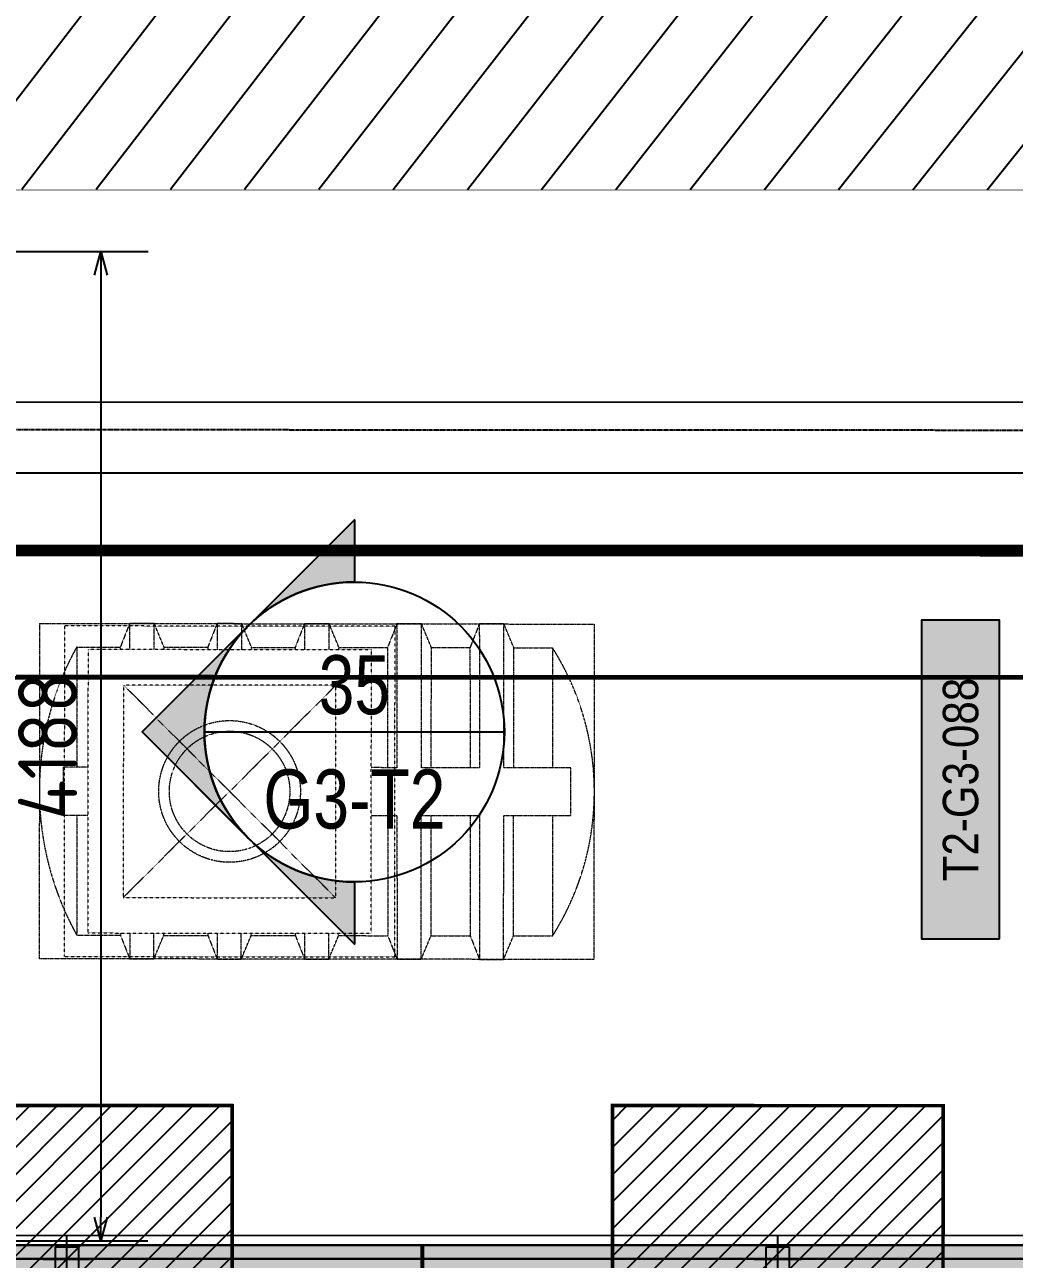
# Model space of a CAD drawing. Header units: centimetres. Extents: x -6122352 to 7132207, y -1694241 to 1947892.
# Drawn here: x 118061 to 122251, y -108471 to -103244 of the extents above; entities that cross this region are included whole.
import ezdxf
from ezdxf.enums import TextEntityAlignment as Align
from ezdxf.xclip import XClip

# ---------------------------------------------------------------- set-up
doc = ezdxf.new("R2010")
doc.units = ezdxf.units.CM
doc.header["$MEASUREMENT"] = 0
doc.header["$XCLIPFRAME"] = 2
doc.header["$PDMODE"] = 66
doc.header["$PDSIZE"] = 100
for name, pattern in [('DASHED2', [0.375, 0.25, -0.125]), ('HIDDEN', [0.375, 0.25, -0.125]), ('XR-AR-END-SETTING OUT PLAN$0$23261-XR-AR-SI-GF$0$HIDDEN', [0.375, 0.25, -0.125])]:
    doc.linetypes.add(name, pattern=pattern)
for name, color, linetype in [('00-MI-DIM', 7, 'Continuous'), ('23585-XR-AR-BOUNDARY WALLS AND SETBACKS$0$setback', 7, 'XR-AR-END-SETTING OUT PLAN$0$23261-XR-AR-SI-GF$0$HIDDEN'), ('@MI-FOOTINGS', 7, 'Continuous'), ('@MI-REF LAYER', 7, 'Continuous'), ('@MI-TYPE-02', 6, 'Continuous'), ('B_TH_4', 7, 'Continuous'), ('PANEL-TAGS', 7, 'Continuous'), ('VD-WS-WATER TANK', 7, 'Continuous'), ('XR-AR-MID-SETTING OUT FOR MASTER$0$23585-XR-AR-MID-GROUND FLOOR$0$A-Flor-Strs', 1, 'Continuous')]:
    doc.layers.add(name, color=color, linetype=linetype)
doc.layers.add('08-Compound Wall-2', color=6, linetype='Continuous', lineweight=25, true_color=0xff00ff)
for name, color, linetype, lineweight in [('23585-XR-AR-DAMAC PLOT LIMITS$0$1-Mid units', 41, 'Continuous', 5), ('@ Foundations', 4, 'DASHED2', 50), ('A-ANNO-TEXT', 3, 'Continuous', 25), ('XR-AR-MID-SETTING OUT FOR MASTER$0$23585-XR-AR-MID-GROUND FLOOR$0$$A-GLAZ-WNDO', 232, 'Continuous', 9), ('XR-AR-MID-SETTING OUT FOR MASTER$0$23585-XR-AR-MID-GROUND FLOOR$0$A-GLAZ-SILL', 8, 'Continuous', 5), ('XR-AR-MID-SETTING OUT FOR MASTER$0$23585-XR-AR-MID-GROUND FLOOR$0$A-GLAZ-WNDO', 232, 'Continuous', 9)]:
    doc.layers.add(name, color=color, linetype=linetype, lineweight=lineweight)
doc.styles.add('Arial Narrow', font='ARIALN.TTF', dxfattribs={"width": 0.95, "height": 500})
doc.styles.add('PANELTAG_STYLE', font='arial.ttf')
doc.styles.add('Schueco-BEMSTIL', font='isocpeur.ttf', dxfattribs={"width": 0.9})
doc.dimstyles.new('MI- JWC-TXT-2.5 MM', dxfattribs={"dimscale": 1.5, "dimtxt": 2.5, "dimasz": 1, "dimexe": 2, "dimexo": 1, "dimgap": 1, "dimtad": 1, "dimdec": 0, "dimdsep": 46, "dimtxsty": 'Schueco-BEMSTIL', "dimblk": 'OPEN30', "dimcen": 0, "dimdle": 2, "dimclrd": 140, "dimclre": 8, "dimclrt": 40, "dimadec": 0, "dimazin": 2, "dimtfac": 1, "dimtdec": 0, "dimtix": 1, "dimtmove": 2, "dimatfit": 3, "dimldrblk": 'OPEN', "dimfxl": 2, "dimlwd": -1, "dimlwe": -1, "dimarcsym": 0})

# ---------------------------------------------------------------- blocks, each defined once
blk = doc.blocks.new('23585-XR-AR-BOUNDARY WALLS AND SETBACKS')
at = {"layer": '08-Compound Wall-2'}
blk.add_lwpolyline([(496514.6252557298, 2768906.002830742), (496532.2463287459, 2768889.856587013), (496534.3067708811, 2768892.105257509), (496538.3601700577, 2768896.529056611), (496542.4137756815, 2768900.952862748), (496546.4671700585, 2768905.376656611), (496550.520570064, 2768909.800456605), (496554.5739700577, 2768914.224256611), (496560.6192522304, 2768920.821795322), (496542.9971857687, 2768936.967041038)], dxfattribs=at)
at = {"layer": '23585-XR-AR-BOUNDARY WALLS AND SETBACKS$0$setback', "ltscale": 40, "const_width": 0.05}
blk.add_lwpolyline([(496532.0673623674, 2768893.95391039), (496532.1686264705, 2768894.064425312), (496536.2220017799, 2768898.488198366), (496540.2756266847, 2768902.912025546), (496544.3290017809, 2768907.335798366), (496548.382401789, 2768911.759598364), (496552.4358017773, 2768916.183398364), (496556.5893923498, 2768920.716433185), (496542.2115776765, 2768933.889312271), (496538.0586421989, 2768929.356943275), (496534.0052491076, 2768924.933150815), (496529.9518491079, 2768920.509350816), (496525.8982013824, 2768916.085698731), (496521.844849108, 2768911.661950815), (496517.6903034673, 2768907.127653947), (496532.0673623674, 2768893.95391039)], dxfattribs=at)
blk = doc.blocks.new('A$C9d9485f6')
at = {"layer": 'A-ANNO-TEXT', "rotation": 312.4881850805905}
blk.add_blockref('23585-XR-AR-BOUNDARY WALLS AND SETBACKS', (-2377088.534775567, -1504219.252137818), dxfattribs=at)
blk = doc.blocks.new('23585-XR-AR-DAMAC PLOT LIMITS')
at = {"layer": '23585-XR-AR-DAMAC PLOT LIMITS$0$1-Mid units', "color": 251, "true_color": 0x636466}
for points in [[(496550.5943, 2768909.732899999), (496532.8992999997, 2768925.9465), (496536.9527000003, 2768930.370300001), (496554.6476999996, 2768914.1567)], [(496550.5943, 2768909.732899999), (496554.6476999996, 2768914.1567), (496572.3428999996, 2768897.9429), (496568.2895, 2768893.519099999)]]:
    blk.add_lwpolyline(points, close=True, dxfattribs=at)
blk = doc.blocks.new('A$Cf093b529')
at = {"layer": 'A-ANNO-TEXT'}
blk.add_blockref('23585-XR-AR-DAMAC PLOT LIMITS', (-495391.9901121984, -2768603.441896566), dxfattribs=at)
blk = doc.blocks.new('XR-AR-MID-SETTING OUT FOR MASTER$0$23585-XR-AR-MID-GROUND FLOOR$0$945-4P-1-101-GROUND FLOOR PLAN$0$XR-MIDDLE-GROUND FLOOR PLAN$0$A$C446944C1')
at = {"layer": 'XR-AR-MID-SETTING OUT FOR MASTER$0$23585-XR-AR-MID-GROUND FLOOR$0$A-GLAZ-SILL', "color": 252}
blk.add_line((-2.733431756496429e-07, -4.737777635455132e-05), (5.199999726377428, -4.737754352390766e-05), dxfattribs=at)
for points in [[(2.208076124545187, -0.02284434624016285), (2.208076124545187, -0.1242443462833762), (2.093846930889413, -0.07354434626176953), (2.208076124545187, -0.02284434624016285)], [(2.991923328721896, -0.02284434624016285), (2.991923328721896, -0.1242443462833762), (3.106152522144839, -0.07354434579610825), (2.991923328721896, -0.02284434624016285)]]:
    blk.add_lwpolyline(points, dxfattribs=at)
at = {"layer": 'XR-AR-MID-SETTING OUT FOR MASTER$0$23585-XR-AR-MID-GROUND FLOOR$0$A-GLAZ-WNDO', "color": 252}
for p, q in [((5.199999726610258, 0.2499526219908148), (-2.735760062932968e-07, 0.2499526222236454)), ((-2.735760062932968e-07, 0.2499526222236454), (-2.733431756496429e-07, -4.737777635455132e-05)), ((0.04999972670339048, 0.0999526223167777), (0.04999972647055984, 0.2499526219908148)), ((1.284999726805836, 0.2499526222236454), (1.284999726805836, 0.09995262185111642)), ((1.334999726619571, 0.09995262208394706), (1.334999726619571, 0.2499526222236454)), ((3.864999726880342, 0.0999526223167777), (3.864999726880342, 0.2499526224564761)), ((3.914999726694077, 0.2499526222236454), (3.914999726694077, 0.09995262185111642)), ((5.149999726563692, 0.09995262254960835), (5.149999726796523, 0.2499526222236454)), ((5.199999726610258, 0.2499526219908148), (5.199999726377428, -4.737754352390766e-05)), ((-2.733431756496429e-07, 0.09995262208394706), (2.599999726517126, 0.09995262185111642)), ((5.199999726610258, 0.0999526223167777), (2.599999726517126, 0.09995262185111642))]:
    blk.add_line(p, q, dxfattribs=at)
for points in [[(1.284999726805836, 0.1999526221770793), (0.04999972647055984, 0.1999526226427406)], [(3.914999726694077, 0.1999526221770793), (5.149999726796523, 0.1999526219442487)]]:
    blk.add_lwpolyline(points, dxfattribs=at)
for points in [[(1.224999726749957, 0.03995262226089835), (1.304999726824462, 0.03995262226089835), (1.304999726824462, 0.08995262207463384), (1.224999726517126, 0.08995262230746448)], [(2.51999972644262, 0.03995262226089835), (1.304999726824462, 0.03995262226089835), (1.304999726824462, 0.08995262207463384), (2.519999726675451, 0.08995262207463384)], [(2.599999726517126, 0.03995262226089835), (2.51999972644262, 0.03995262226089835), (2.519999726675451, 0.08995262207463384), (2.599999726517126, 0.08995262254029512)], [(2.599999726517126, 0.03995262226089835), (2.679999726591632, 0.03995262202806771), (2.679999726591632, 0.08995262254029512), (2.599999726517126, 0.08995262254029512)], [(2.679999726591632, 0.03995262202806771), (3.89499972644262, 0.039952622493729), (3.894999726675451, 0.08995262207463384), (2.679999726591632, 0.08995262254029512)], [(3.974999726749957, 0.039952622493729), (3.89499972644262, 0.039952622493729), (3.894999726675451, 0.08995262207463384), (3.974999726749957, 0.08995262230746448)]]:
    blk.add_lwpolyline(points, close=True, dxfattribs=at)
blk = doc.blocks.new('XR-AR-MID-SETTING OUT FOR MASTER')
at = {"layer": 'XR-AR-MID-SETTING OUT FOR MASTER$0$23585-XR-AR-MID-GROUND FLOOR$0$A-Flor-Strs', "color": 8}
for p, q in [((60.05534254956096, 20672.92354680672), (5940.045863168596, 20672.65234583314)), ((60.04151019822535, 20372.92400187173), (5940.031380742199, 20372.65280095958))]:
    blk.add_line(p, q, dxfattribs=at)
at = {"layer": 'XR-AR-MID-SETTING OUT FOR MASTER$0$23585-XR-AR-MID-GROUND FLOOR$0$$A-GLAZ-WNDO', "color": 8, "xscale": -1000, "yscale": 1000, "zscale": 1000}
blk.add_blockref('XR-AR-MID-SETTING OUT FOR MASTER$0$23585-XR-AR-MID-GROUND FLOOR$0$945-4P-1-101-GROUND FLOOR PLAN$0$XR-MIDDLE-GROUND FLOOR PLAN$0$A$C446944C1', (5600.000170022249, 19222.70166015625), dxfattribs=at)
blk = doc.blocks.new('MID UNIT')
at = {"xscale": 0.001, "yscale": 0.001, "zscale": 0.001}
blk.add_blockref('XR-AR-MID-SETTING OUT FOR MASTER', (0, 0), dxfattribs=at)
blk = doc.blocks.new('TH_4')
blk.add_blockref('MID UNIT', (495802.3053798428, 2769130.514097063))
blk = doc.blocks.new('A$C780da55d')
at = {"layer": 'B_TH_4', "xscale": 1.000039159572381, "yscale": 1.000039159572381, "zscale": 1.000039159572381}
blk.add_blockref('TH_4', (-495814.0704651335, -2769239.302089663), dxfattribs=at)
blk = doc.blocks.new('23585-XR-AR-MALDIVE-2$0$TH_4')
blk.add_blockref('A$C780da55d', (495794.655359471, 2769130.864096801))
at = {"layer": '@ Foundations', "linetype": 'DASHED2', "ltscale": 0.25}
blk.add_lwpolyline([(495800.9554024774, 2769144.30675929), (495803.6554024774, 2769144.30675929), (495803.6554024774, 2769149.65675929), (495800.9554024774, 2769149.65675929)], close=True, dxfattribs=at)
blk = doc.blocks.new('WT')
at = {"layer": 'VD-WS-WATER TANK', "color": 8, "linetype": 'HIDDEN', "lineweight": 5}
for p, q in [((-1544.628465470625, 709.6584162400104), (-1544.628465470625, -710.3415837597568)), ((-1544.628465470625, 709.6584162400104), (805.3742911103182, 709.6584162400104)), ((805.3742911103182, -710.3415837599896), (805.3742911103182, 709.6584162400104)), ((-1205.197479922557, 610), (-1368.584841941483, 609.6917219583411)), ((-1367.616602353984, 100.7170481621288), (-1368.584841941483, 609.6917219583411)), ((-853.8209368987009, 609.9999999995343), (-1019.529137560632, 609.6873430171981)), ((-462.4613206691574, 609.9999999997672), (-670.4740313610528, 609.9999999997672)), ((-92.2536644951906, 609.9999999997672), (-279.1144151315093, 609.9999999997672)), ((277.9539916787762, 609.9999999997672), (91.09390626149252, 609.6474338008557)), ((645.8408009468112, 609.9999999997672), (461.3015541732311, 609.6518127417658)), ((646.8096269820817, 100.7170481618959), (645.8408009468112, 609.9999999997672)), ((-1366.263995035551, -610.3082780416589), (-1367.232107905904, -101.4002156818751)), ((648.161647852743, -610.0000000002328), (647.1941214301623, -101.4002156816423)), ((-1202.876633016858, -610.0000000002328), (-1366.263995035551, -610.3082780416589)), ((-853.8209368984681, -610.0000000002328), (-1017.208298916928, -610.3082780416589)), ((-462.4613206691574, -610), (-668.1531844553538, -610)), ((-92.2536644951906, -610.0000000002328), (-276.7935682260431, -610.0000000002328)), ((277.9539916787762, -610.0000000002328), (93.4147449049633, -610.3481872582342)), ((648.161647852743, -610.0000000002328), (463.6224010786973, -610.3481872582342)), ((805.3742911103182, -710.3415837599896), (-1544.628465470625, -710.3415837597568))]:
    blk.add_line(p, q, dxfattribs=at)
at = {"layer": 'VD-WS-WATER TANK', "color": 8, "linetype": 'HIDDEN', "lineweight": 5, "ltscale": 0.2}
for p, q in [((-450.0018297319766, 450.0018297312781, 1.058825682041061), (449.9999999995343, -449.9999999997672, -1)), ((449.9999999995343, 449.9999999993015), (-450.0000000004657, -450.0000000002328, 1.000000000007276))]:
    blk.add_line(p, q, dxfattribs=at)
at = {"layer": 'VD-WS-WATER TANK', "color": 8, "linetype": 'HIDDEN', "lineweight": 5}
for points in [[(-1057.987290713005, 100.7170481625944), (-1058.984124873765, 709.6584162407089), (-1161.101388717303, 709.6584162407089), (-1202.876633016625, 610.0000000006985), (-1202.876633016858, 100.7170481625944)], [(-1161.101388717303, 709.6584162407089), (-1161.10138871707, 100.7170481625944)], [(-1018.560901444405, 100.7170481623616), (-1019.529727479443, 610.0000000004657), (-1058.984124873765, 709.6584162407089)], [(-708.9315945943817, 100.7170481623616), (-709.928428754909, 709.6584162404761), (-812.04569259868, 709.6584162404761), (-853.8209368987009, 610.0000000002328), (-853.8209368982352, 100.7170481628273)], [(-812.04569259868, 709.6584162404761), (-812.04569259868, 100.7170481623616)], [(-669.5052053260151, 100.7170481623616), (-670.4740313610528, 610.0000000002328), (-709.928428754909, 709.6584162404761)], [(-318.3893022132106, 599.9999999993015), (-318.5688125255983, 709.6584162404761), (-420.6860763693694, 709.6584162404761), (-462.4613206691574, 610.0000000004657), (-462.4613206691574, 599.9999999997672)], [(-420.6860763693694, 709.6584162404761), (-420.6860763693694, 599.9999999997672)], [(-279.0953917962033, 599.9999999997672), (-279.1144151315093, 610.0000000004657), (-318.5688125255983, 709.6584162404761)], [(51.81901098834351, 599.9999999995343), (51.63884364836849, 709.6584162402432), (-50.47842019540258, 709.6584162407089), (-92.25366449495777, 610), (-92.2536644951906, 600)], [(-50.47842019540258, 709.6584162407089), (-50.47842019563541, 599.9999999997672)], [(91.11226437753066, 599.9999999995343), (91.09324104245752, 610.0000000002328), (51.63884364836849, 709.6584162402432)], [(422.026010134723, 599.9999999997672), (421.8464998223353, 709.6584162404761), (319.7292359783314, 709.6584162407089), (277.9539916787762, 610.0000000002328), (277.9539916787762, 599.9999999995343)], [(319.7292359783314, 709.6584162407089), (319.7292359785642, 600.0000000002328)], [(461.3199205512647, 600), (461.3008972161915, 610), (421.8464998223353, 709.6584162404761)], [(-1161.10138871707, 100.7170481625944), (-1444.626510607777, 100.7170481625944), (-1444.626510607777, -101.4002156811766), (-1161.10138871707, -101.4002156814095)], [(-812.04569259868, 100.7170481623616), (-1057.987290713005, 100.7170481625944)], [(-600.0000000002328, 100.7170481623616), (-708.9315945943817, 100.7170481623616)], [(599.9999999997672, -101.4002156811766), (705.3734893924557, -101.4002156811766), (705.3734893924557, 100.7170481625944), (599.9999999997672, 100.7170481625944)], [(-1202.876633016858, -101.4002156814095), (-1202.876633016858, -609.9999999995343), (-1161.101388717303, -710.3415837595239), (-1056.663277968066, -710.3415837592911), (-1017.208880573744, -610), (-1018.176406996092, -101.4002156811766)], [(-1161.10138871707, -101.4002156814095), (-1161.101388717303, -710.3415837595239)], [(-1056.663277968066, -710.3415837592911), (-1057.659002496395, -101.4002156809438)], [(-1057.659002496395, -101.4002156809438), (-812.0456925984472, -101.4002156811766)], [(-853.8209368984681, -101.4002156809438), (-853.8209368984681, -609.9999999995343), (-812.04569259868, -710.3415837595239), (-707.6075818496756, -710.3415837595239), (-668.1531844551209, -610), (-669.1207108779345, -101.4002156809438)], [(-812.0456925984472, -101.4002156811766), (-812.04569259868, -710.3415837595239)], [(-707.6075818496756, -710.3415837595239), (-708.6033063777722, -101.4002156809438)], [(-708.6033063777722, -101.4002156809438), (-600.0000000006985, -101.4002156814095)], [(-462.4613206689246, -600.0000000002328), (-462.4613206689246, -609.9999999997672), (-420.6860763693694, -710.3415837595239), (-316.2479656198993, -710.3415837590583), (-276.7935682255775, -609.9999999997672), (-276.8125915611163, -600.0000000002328)], [(-420.6860763693694, -600.0000000004657), (-420.6860763693694, -710.3415837595239)], [(-316.2479656198993, -710.3415837590583), (-316.428393206792, -600)], [(-92.25366449495777, -600.0000000004657), (-92.25366449495777, -609.9999999997672), (-50.47842019516975, -710.3415837592911), (53.95969055383466, -710.3415837592911), (93.41408794769086, -609.9999999997672), (93.39506461261772, -600.0000000004657)], [(-50.47842019540258, -600.0000000002328), (-50.47842019516975, -710.3415837592911)], [(53.95969055383466, -710.3415837592911), (53.7786999901291, -600.0000000004657)], [(277.9539916787762, -600.0000000004657), (277.9539916787762, -610), (319.7292359785642, -710.3415837592911), (424.1673467275687, -710.3415837592911), (463.6217441216577, -609.9999999997672), (463.6027207863517, -600.0000000002328)], [(319.7292359783314, -600.0000000004657), (319.7292359785642, -710.3415837592911)], [(424.1673467275687, -710.3415837592911), (423.9869191413745, -600.0000000002328)]]:
    blk.add_lwpolyline(points, dxfattribs=at)
at = {"layer": 'VD-WS-WATER TANK', "color": 8, "linetype": 'HIDDEN', "lineweight": 5, "ltscale": 0.2}
for points in [[(-699.9999999995343, -699.9999999995343), (700.0000000002328, -700), (699.9999999997672, 700), (-700, 700.0000000002328)], [(-600.0000000004657, -600.0000000004657), (599.9999999995343, -600.0000000011642), (599.9999999995343, 599.9999999995343), (-600.0000000002328, 599.9999999990687)], [(-450.0000000002328, -450.0000000002328), (449.9999999997672, -450.0000000004657), (449.9999999995343, 449.9999999993015), (-450.0000000004657, 450)]]:
    blk.add_lwpolyline(points, close=True, dxfattribs=at)
at = {"layer": 'VD-WS-WATER TANK', "color": 8, "linetype": 'HIDDEN', "lineweight": 5}
for radius in [299.9999999999999, 254.9999999999999]:
    blk.add_circle((0, 2.328306436538696e-10), radius, dxfattribs=at)
for centre, radius, start, end in [((-406.0936178530101, 1.520493773277849), 1138.534847617149, 147.7123555648303, 212.5056355353665), ((-448.5880362042226, -2.084176184376702), 1253.962327314667, 331.0008973028165, 29.21709379940886)]:
    blk.add_arc(centre, radius, start, end, dxfattribs=at)
blk = doc.blocks.new('A$Cc84df2ca')
at = {"color": 1, "true_color": 0xeb0000, "const_width": 0.01}
blk.add_lwpolyline([(33.14837637357414, 3.778585232794285e-05), (27.1483715409413, 0), (21.1483790515922, 0.0002447874285280704), (15.14837421895936, 0.0002070018090307713), (9.148369384929538, 0.0001692157238721848), (0.001146321650594473, 0.0001739775761961937), (0, 24.00009523076005), (9.14835335733369, 24.00004108878784), (15.14835819089785, 24.00007887603715), (21.14836302306503, 24.00011666072533), (27.14836785756052, 24.00015444727615), (33.14850780414417, 24.00004477263428), (39.14851263724267, 24.00008255988359), (42.29842148628086, 24.00006402377039), (42.29815494269133, 0.0002044944558292627)], close=True, dxfattribs=at)
at = {"layer": 'VD-WS-WATER TANK', "ltscale": 100, "xscale": 0.001000000000000002, "yscale": 0.001000000000000002, "zscale": 0.001000000000000002, "rotation": 359.9406902563757}
blk.add_blockref('WT', (13.04214942315593, 22.02121201483533), dxfattribs=at)
blk = doc.blocks.new('A$C3d83a01e')
at = {"color": 1, "true_color": 0xeb0000, "const_width": 0.007999999999999997}
blk.add_lwpolyline([(45.15008030319586, 3.749225288629532e-05), (39.1500754696317, 2.328306436538696e-10), (33.15008298167959, 0.0002450824249535799), (27.15007814858109, 0.0002075911033898592), (21.15007331455126, 0.0001700993161648512), (15.15006848284975, 0.0001326084602624178), (9.150063648354262, 9.511574171483517e-05), (1.485226675868034e-05, 0.000223775627091527), (0, 24.00009564775974), (2.850095984525979, 24.0001518309582), (9.150061142165214, 24.00024956325069), (12.00000966666266, 24.00017063063569), (15.14991851523519, 24.00015193992294), (21.14992334926501, 24.00018943217583), (27.15006329584867, 24.00007946393453), (33.15006813034415, 24.00011695548892), (39.15007296297699, 24.00015444681048), (45.15007779654115, 24.0001919392962), (54.29843115294352, 24.00013734982349), (54.29745082743466, 0.0001673968508839607)], close=True, dxfattribs=at)
blk = doc.blocks.new('A$Cc9adf89e')
at = {"color": 1, "true_color": 0xeb0000, "const_width": 0.01}
blk.add_lwpolyline([(34.72859038040042, -22.72902049310505), (28.72858554770937, -22.72905827872455), (22.72859305830207, -22.72881349129602), (16.72858822613489, -22.72885127691552), (10.72858339169761, -22.72888906300068), (1.581360328709707, -22.72888430161402), (1.580214007000905, 1.271036951802671), (10.7285673643928, 1.270982810296118), (16.72857219778234, 1.271020597312599), (22.72857703006594, 1.271058382000774), (28.72858186450321, 1.271096168551594), (34.72872181079583, 1.270986494142562), (40.72872664424358, 1.271024281159043), (43.87863549351459, 1.271005745045841), (43.87836894957582, -22.72885378403589)], close=True, dxfattribs=at)
blk = doc.blocks.new('A$Ce49f4eae')
at = {"color": 1, "true_color": 0xeb0000, "const_width": 0.008}
blk.add_lwpolyline([(45.15010007313685, 0.5988855022005737), (39.15009523957269, 0.5988480099476874), (33.15010275162058, 0.5990930921398103), (27.15009791898774, 0.5990556008182466), (21.15009308495792, 0.5990181090310216), (15.15008825279074, 0.5989806181751192), (9.150083418760914, 0.5989431259222329), (3.462267341092229e-05, 0.5990717853419483), (1.976994099095464e-05, 24.59894365770742), (2.85011575446697, 24.59899984067306), (9.150080912106205, 24.59909757273272), (12.00002943660365, 24.59901864035055), (15.14993828564184, 24.5989999496378), (21.149943119206, 24.59903744189069), (27.15008306578966, 24.59892747364938), (33.15008790028514, 24.59896496543661), (39.15009273291798, 24.59900245675817), (45.15009756648215, 24.59903994901106), (54.29845092335017, 24.59898535953835), (54.29747059784131, 0.5990154063329101)], close=True, dxfattribs=at)
blk = doc.blocks.new('_Open30')
at = {"color": 0, "linetype": 'ByBlock', "lineweight": -2}
for p, q in [((-1, 0.26794919), (0, 0)), ((0, 0), (-1, -0.26794919)), ((0, 0), (-1, 0))]:
    blk.add_line(p, q, dxfattribs=at)
blk = doc.blocks.new('*D1512')
at = {"layer": '@MI-TYPE-02', "color": 8, "transparency": 16777216}
for p, q in [((378376.5271964209, -160633.0671479309), (379977.792348336, -160633.3519305441)), ((378374.9227423671, -164821.3577028546), (379977.0474670957, -164821.6426383415))]:
    blk.add_line(p, q, dxfattribs=at)
at = {"layer": '@MI-TYPE-02', "color": 140, "transparency": 16777216}
blk.add_line((379777.7745666488, -160733.3163592622), (379777.0652551089, -164721.6070702226), dxfattribs=at)
at = {"layer": 'Defpoints', "color": 0, "transparency": 16777216}
for p in [(378276.5271980024, -160633.0493630807), (378274.9227439486, -164821.3399180043), (379777.0474702587, -164821.6070686411)]:
    blk.add_point(p, dxfattribs=at)
at = {"layer": '@MI-TYPE-02', "color": 140, "transparency": 16777216, "xscale": 100, "yscale": 100, "zscale": 100}
for p, rotation in [((379777.792351499, -160633.3163608437), 89.9898100313855), ((379777.0474702587, -164821.6070686411), 269.9898100313856)]:
    blk.add_blockref('_Open30', p, dxfattribs=dict(at, rotation=rotation))
at = {"layer": '@MI-TYPE-02', "color": 40, "transparency": 16777216, "insert": (379552.4199144372, -162727.4216988294), "char_height": 250, "attachment_point": 5, "rotation": 89.98981003138552, "style": 'Schueco-BEMSTIL'}
blk.add_mtext('4188', dxfattribs=at)
blk = doc.blocks.new('_Open')
at = {"color": 0, "linetype": 'ByBlock', "lineweight": -2}
for p, q in [((-1, 0.1666666666666667), (0, 0)), ((-1, -0.1666666666666667), (0, 0)), ((0, 0), (-1, 0))]:
    blk.add_line(p, q, dxfattribs=at)
blk = doc.blocks.new('T2-FOOTING PLAN')
at = {"layer": '@MI-FOOTINGS', "transparency": 33554679}
h = blk.add_hatch(dxfattribs=at)
h.set_pattern_fill('ANSI31', color=8, scale=650)
h.set_pattern_definition([(45, (0, 0), (-57.45242597140699, 57.45242597140699), [])])
h.paths.add_polyline_path([(-700, 650), (700, 650), (700, -650), (-700, -650)])
at = {"layer": '@MI-FOOTINGS', "color": 160, "true_color": 0x3340f0, "const_width": 15}
blk.add_lwpolyline([(-700, 650), (700, 650), (700, -650), (-700, -650)], close=True, dxfattribs=at)
at = {"layer": '@MI-FOOTINGS', "color": 30}
blk.add_point((0, 0), dxfattribs=at)
blk = doc.blocks.new('*U2657')
at = {"layer": '@MI-TYPE-02'}
h = blk.add_hatch(color=256, dxfattribs=at)
h.dxf.hatch_style = 1
h.paths.add_polyline_path([(-18098.20590754895, 60.79069317685207), (-12098.27111343323, 60.85732168675167), (-12097.8448223467, -59.14192112715682), (-18097.77961646236, -59.20854963705642)])
h = blk.add_hatch(color=256, dxfattribs=at)
h.dxf.hatch_style = 1
h.paths.add_polyline_path([(-12088.18229381589, 60.11631522991229), (-6088.247499700228, 60.18294373981189), (-6087.821208613634, -59.81629907409661), (-12087.75600272929, -59.88292758399621)])
for points in [[(-18098.20590754895, 60.79069317685207), (-12098.27111343323, 60.85732168675167), (-12097.8448223467, -59.14192112715682), (-18097.77961646236, -59.20854963705642)], [(-12088.18229381589, 60.11631522991229), (-6088.247499700228, 60.18294373981189), (-6087.821208613634, -59.81629907409661), (-12087.75600272929, -59.88292758399621)]]:
    blk.add_lwpolyline(points, close=True, dxfattribs=at)
at = {"layer": '@MI-FOOTINGS', "rotation": 359.9898439714545}
for p in [(-13598.03405877092, 1.812654340988956), (-10588.01039790822, 1.670044802332995)]:
    blk.add_blockref('T2-FOOTING PLAN', p, dxfattribs=at)
blk = doc.blocks.new('*U1871')
h = blk.add_hatch(color=94)
edge = h.paths.add_edge_path()
edge.add_line((-5.853590386044781e-15, -6.350000000000011), (-3.839567134987508e-15, -8.98025612106916))
edge.add_line((-3.839567134987508e-15, -8.98025612106916), (-8.98025612106916, -1.4210854715202e-14))
edge.add_line((-8.98025612106916, -1.364422505680946e-14), (-1.243449787580175e-14, 8.980256121069147))
edge.add_line((-1.308023176029987e-14, 8.980256121069147), (-6.554262137165959e-15, 6.349999999999988))
edge.add_arc((-2.326472348102011e-15, -1.154631945610163e-14), 6.35, 90.00000000000004, 269.9999999999999)
at = {"color": 94}
blk.add_line((-6.35, -5.639932965095795e-15), (6.35, -1.127986593019159e-14), dxfattribs=at)
for points in [[(-5.853590386044781e-15, -6.350000000000011), (-3.839567134987508e-15, -8.98025612106916), (-8.98025612106916, -1.364422505680946e-14), (-1.308023176029987e-14, 8.980256121069147), (-6.554262137165959e-15, 6.349999999999988, 0.9999999999999994)], [(-4.490128060534579, 4.490128060534578, 0.4142135623730951), (-4.490128060534578, -4.49012806053458), (-8.98025612106916, -1.236372533598709e-15), (-4.490128060534585, 4.490128060534578)]]:
    blk.add_lwpolyline(points, format="xyb", close=True)
blk.add_circle((-1.409983241273949e-15, -5.639932965095795e-15), 6.35, dxfattribs=at)
at = {"style": 'Arial Narrow', "width": 0.95, "flags": 8}
blk.add_attdef('VIEWNUMBER', text='', height=2.5, dxfattribs=at).set_placement((-1.409983241273949e-15, -5.639932965095795e-15), align=Align.BOTTOM_CENTER)
blk.add_attdef('SHEETNUMBER', text='', height=2.5, dxfattribs=at).set_placement((-1.409983241273949e-15, -1.587500000000005), align=Align.TOP_CENTER)
blk = doc.blocks.new('PANELTAG')
at = {"layer": 'PANEL-TAGS', "color": 1}
blk.add_lwpolyline([(-13.49999999999989, -3.300000000000182), (13.50000000000011, -3.300000000000182), (13.50000000000011, 3.299999999999727), (-13.49999999999989, 3.299999999999727)], close=True, dxfattribs=at)
at = {"layer": 'PANEL-TAGS', "color": 40, "true_color": 0xffd700}
blk.add_solid([(-13.49999999999989, -3.300000000000182), (13.50000000000011, -3.300000000000182), (-13.49999999999989, 3.299999999999727), (13.50000000000011, 3.299999999999727)], dxfattribs=at)
at = {"layer": 'PANEL-TAGS', "color": 5, "style": 'PANELTAG_STYLE', "width": 0.85}
blk.add_attdef('TAGNO', text='', height=3, dxfattribs=at).set_placement((1.13686837721616e-13, -4.547473508864641e-13), align=Align.MIDDLE)
blk = doc.blocks.new('M3 REF WITH TABLES')
at = {"color": 1, "const_width": 0.02}
blk.add_lwpolyline([(103.2403307214263, 77.19263965729624), (99.61903187260032, 76.84035642584786), (82.23687852948206, 57.87007450731471), (80.2444145991467, 59.69811484543607), (82.23687852948206, 57.87007450731471), (74.97284804697847, 49.92358668334782), (74.86989864311181, 46.21817815350369)], dxfattribs=at)
blk = doc.blocks.new('G6-PARTITION REAR HALF')
at = {"layer": '@MI-TYPE-02'}
dim = blk.add_linear_dim(base=(19560.27733080718, 3.906483874598052), p1=(18059.75705855089, 4192.464189434948), p2=(18058.15260449704, 4.173634511302225), angle=89.98981003138552, dimstyle='MI- JWC-TXT-2.5 MM', dxfattribs=at)
dim.commit()
dim.dimension.update_dxf_attribs({"geometry": '*D1512', "text_midpoint": (19335.64977498574, 2098.091853686259), "insert": (-360216.7701394515, 164825.5135525157)})

msp = doc.modelspace()

# ---------------------------------------------------------------- block references
at = {"layer": '@MI-REF LAYER', "xscale": 1000, "yscale": 1000, "zscale": 1000}
msp.add_blockref('A$C9d9485f6', (-23958.95045533385, 48155.57226163784), dxfattribs=at)
at = {"layer": '@MI-REF LAYER', "color": 10, "xscale": 1000, "yscale": 1000, "zscale": 1000}
for name, p, rotation in [('A$C3d83a01e', (77667.2774733445, -132461.9846023055), 359.989802679316), ('A$Ce49f4eae', (77667.54763645452, -133060.8326698682), 359.9898026783844)]:
    msp.add_blockref(name, p, dxfattribs=dict(at, rotation=rotation))

# ---------------------------------------------------------------- next in the draw order: block references
at = {"layer": '@MI-REF LAYER'}
ref = msp.add_blockref('23585-XR-AR-MALDIVE-2$0$TH_4', (496417964.9591807, 2768957759.234045), dxfattribs=dict(at, xscale=1000, yscale=1000, zscale=1000, rotation=179.9898026793493))
XClip(ref).set_block_clipping_path([(495835.3952632253, 2769130.5143983634), (495835.3955449336, 2769154.454259045), (495832.31072781887, 2769154.454277743), (495826.31069717463, 2769154.4542400045), (495820.3105747942, 2769154.45435022), (495814.30548654683, 2769154.454312696), (495808.3105498841, 2769154.4542752365), (495802.31054505054, 2769154.4543360225), (495793.35712816194, 2769154.454291232), (495793.3583734059, 2769130.514380163)])

# ---------------------------------------------------------------- next in the draw order: linework, layer by layer
at = {"layer": '@MI-REF LAYER', "const_width": 5.000000000000002}
msp.add_lwpolyline([(92675.4538232604, -89964.51177521618), (92671.27349824559, -104238.3423609368), (98921.51899553371, -104239.4547581458), (98921.43785492248, -103938.8251073431), (122722.8712224877, -103943.0612112809), (122722.6830709629, -104243.6908133628), (128972.9285688721, -104244.8032133181), (128976.4423090391, -89970.86702887056), (92675.4538232604, -89964.51177521618)], close=True, dxfattribs=at)

# ---------------------------------------------------------------- next in the draw order: block references
at = {"layer": '00-MI-DIM'}
ref = msp.add_blockref('*U1871', (119456.9920627867, -106238.6340118731), dxfattribs=dict(at, xscale=100, yscale=100, zscale=100))
ref.add_attrib('VIEWNUMBER', '35', dxfattribs={"layer": '0', "height": 250, "style": 'Arial Narrow', "width": 0.95}).set_placement((119456.9920627867, -106238.6340118731), align=Align.BOTTOM_CENTER)
ref.add_attrib('SHEETNUMBER', 'G3-T2', dxfattribs={"layer": '0', "height": 250, "style": 'Arial Narrow', "width": 0.95}).set_placement((119456.9920627867, -106397.3840118731), align=Align.TOP_CENTER)
at = {"layer": '@MI-REF LAYER', "color": 10, "xscale": 1000, "yscale": 1000, "zscale": 1000, "rotation": 179.9897998700953}
msp.add_blockref('A$Cc84df2ca', (131974.648386188, -84471.41671545815), dxfattribs=at)
at = {"layer": '@MI-TYPE-02', "color": 0}
msp.add_blockref('*U2657', (131837.6729852981, -108472.215773427), dxfattribs=at)
at = {"layer": 'PANEL-TAGS'}
ref = msp.add_blockref('PANELTAG', (122023.7564419382, -106439.9326916467), dxfattribs=dict(at, xscale=50.00000000000001, yscale=50.00000000000001, zscale=50.00000000000001, rotation=90.00000000000001))
ref.add_attrib('TAGNO', 'T2-G3-088', dxfattribs={"color": 5, "height": 150, "rotation": 90, "style": 'PANELTAG_STYLE', "width": 0.8499999999999999}).set_placement((122023.7564419382, -106439.9326916467), align=Align.MIDDLE_CENTER)

# ---------------------------------------------------------------- next in the draw order: wipeouts: each hides what was drawn before it
msp.add_wipeout([(128972.78564538565, -89970.97193029997), (92671.79725608348, -89964.10626118808), (92671.27349813687, -104238.34236081815), (98921.51899559154, -104239.45475805369), (98921.43785482732, -103938.82510741167), (122722.87122257455, -103943.06121123041), (122722.68307110868, -104243.69081319368), (128972.92857313139, -104244.77546120252)]).dxf.layer = '@MI-REF LAYER'

# ---------------------------------------------------------------- next in the draw order: hatches: boundary and pattern name
at = {"layer": '@MI-REF LAYER'}
h = msp.add_hatch(dxfattribs=at)
h.set_pattern_fill('ANSI31', color=256, scale=1999.999998458916, angle=6.722712845868625)
h.set_pattern_definition([(51.72271284586864, (-2377388365.755942, -1504087993.217153), (-196.2554993275065, 154.8669715833345), [])])
h.paths.add_polyline_path([(122722.8712224877, -103943.0612112809), (122722.6830714242, -104243.690813177), (128972.9285688721, -104244.8032133181), (128972.7856444257, -89970.97758180392), (92671.79715864702, -89964.62232814953), (92669.09752416589, -104238.4531772758), (98917.7768105872, -104239.5814400986), (98902.33546063656, -103927.5114286937)])

# ---------------------------------------------------------------- next in the draw order: linework, layer by layer
at = {"layer": '@MI-REF LAYER', "color": 1, "const_width": 20}
msp.add_lwpolyline([(131729.2100146397, -108440.8959646627), (129023.4626571637, -106008.440401825), (103293.891540569, -106003.8503695324), (103296.1278184868, -103299.8461183251), (103293.891540569, -106003.8503695324), (92527.61587396752, -106014.6141021756), (89725.6544339189, -108441.4769003739)], dxfattribs=at)
at = {"layer": '@MI-REF LAYER', "linetype": 'DASHED2', "extrusion": (3.961511132388409e-12, 7.460187432762057e-09, 1), "elevation": -22.46109817705047}
msp.add_lwpolyline([(122822.6447100685, -104961.8764914168), (112168.142493502, -104956.3711920626), (111663.0645783188, -104219.139531761)], dxfattribs=at)

# ---------------------------------------------------------------- next in the draw order: block references
at = {"layer": '@MI-REF LAYER', "xscale": 1000, "yscale": 1000, "zscale": 1000}
for name, p, rotation in [('A$Cf093b529', (-891608.7329339073, 539022.7201118186), 312.4882903633292), ('M3 REF WITH TABLES', (5073.57098191743, -84448.84299303715), 312.4882889992022)]:
    msp.add_blockref(name, p, dxfattribs=dict(at, rotation=rotation))
at = {"layer": '@MI-REF LAYER', "color": 10, "xscale": 1000, "yscale": 1000, "zscale": 1000, "rotation": 179.9897998693747}
msp.add_blockref('A$Cc9adf89e', (133550.8160084696, -107200.7559525327), dxfattribs=at)
at = {"layer": '@MI-TYPE-02', "color": 0}
msp.add_blockref('G6-PARTITION REAR HALF', (98822.48683458263, -108396.406163171), dxfattribs=at)

doc.saveas('drawing.dxf')
